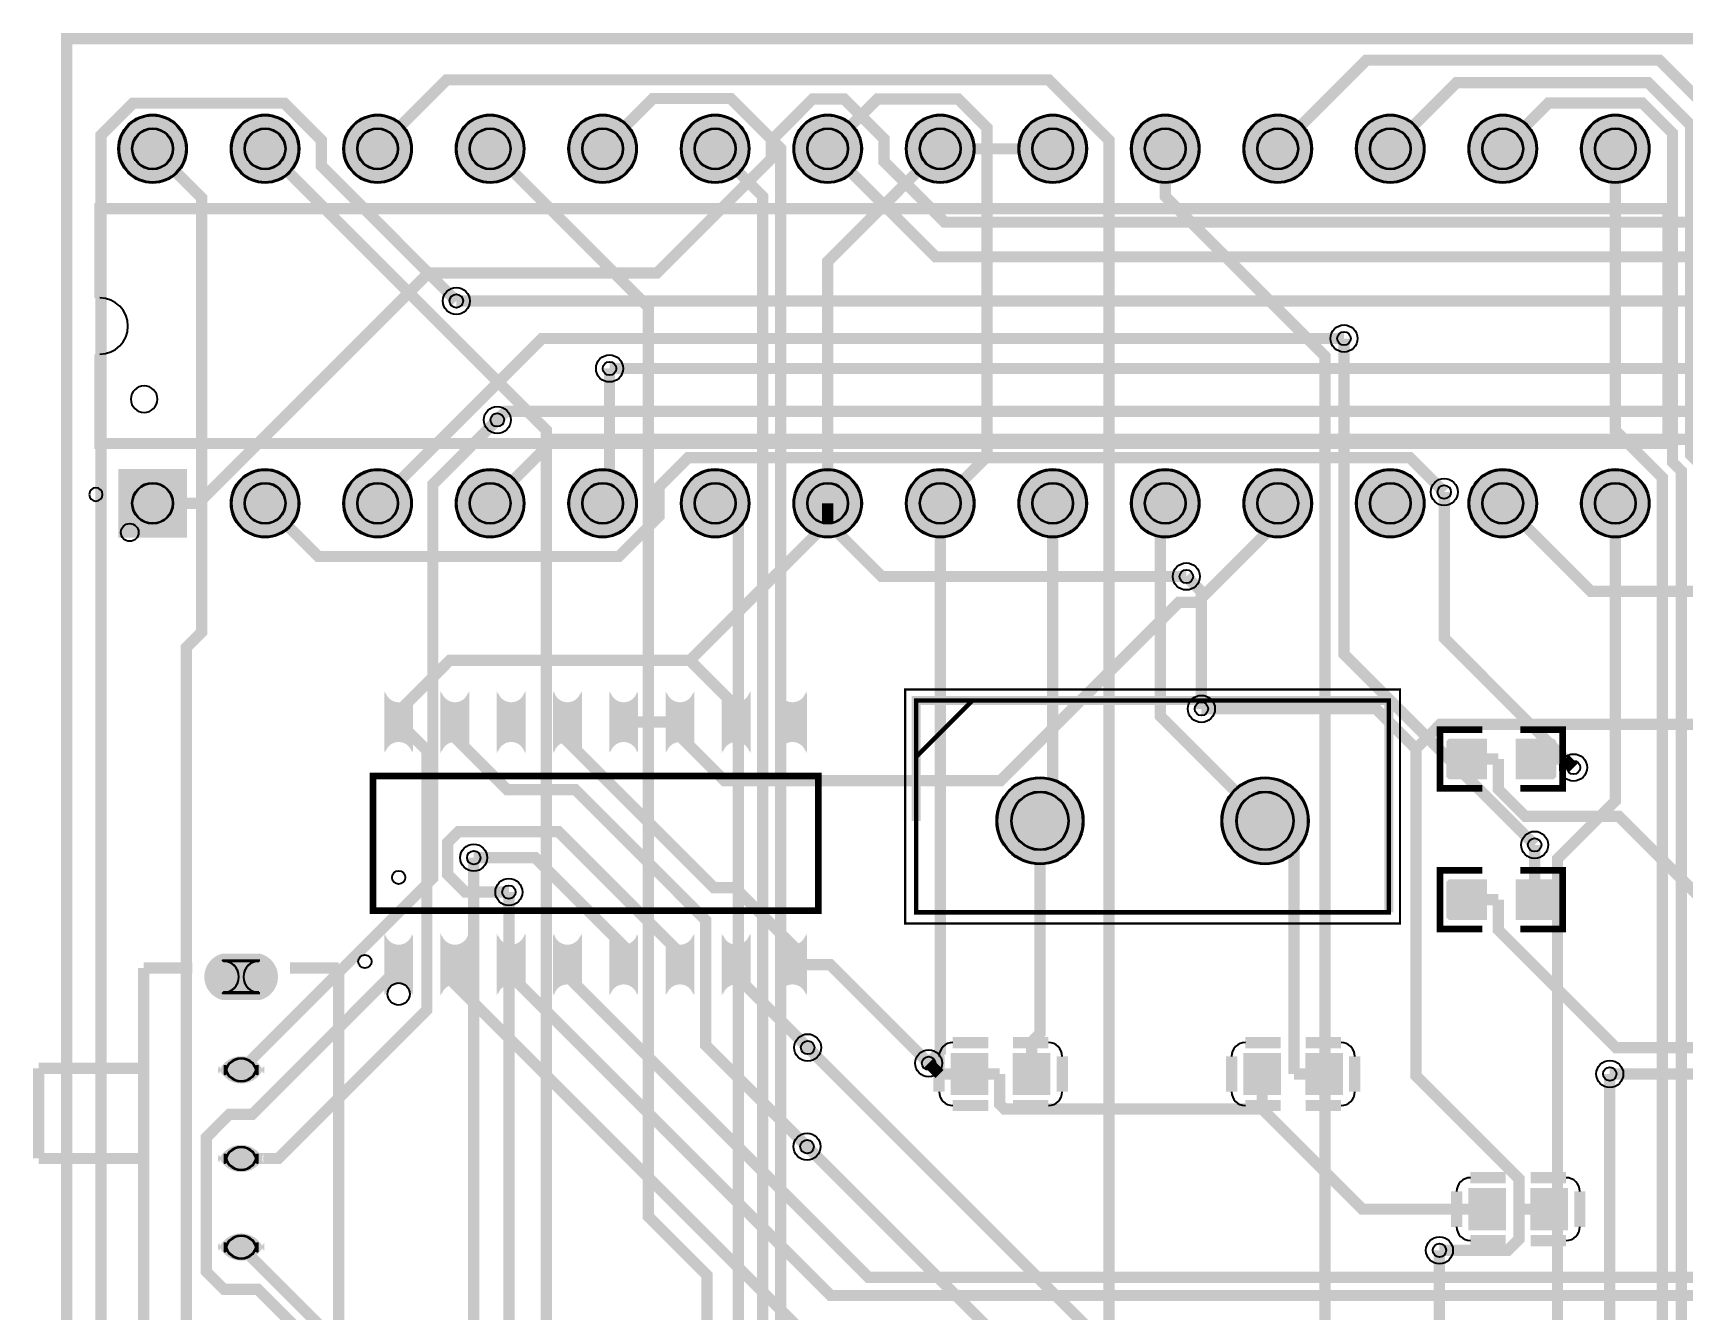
# Model space of a CAD drawing. Header units: millimetres. Extents: x 2 to 64.3, y 6.6 to 58.5.
# Drawn here: x 2.16 to 39.38, y 28.73 to 57.53 of the extents above; entities that cross this region are included whole.
import ezdxf

# ---------------------------------------------------------------- set-up
doc = ezdxf.new("R2010")
doc.units = ezdxf.units.MM
for name, color, linetype, true_color in [('BoardOutLine', 7, 'Continuous', 0xff00ff), ('BottomLayer', 7, 'Continuous', 0x0000ff), ('BottomSolderMaskLayer', 7, 'Continuous', 0xaa00ff), ('Document', 7, 'Continuous', 0xffffff), ('Hole', 7, 'Continuous', 0x222222), ('Multi-Layer', 7, 'Continuous', 0xc0c0c0), ('TopLayer', 7, 'Continuous', 0xff0000), ('TopPasteMaskLayer', 7, 'Continuous', 0x808080), ('TopSilkLayer', 7, 'Continuous', 0xffcc00), ('TopSolderMaskLayer', 7, 'Continuous', 0x800080)]:
    doc.layers.add(name, color=color, linetype=linetype, true_color=true_color)

msp = doc.modelspace()

# ---------------------------------------------------------------- hatches: boundary and pattern name
at = {"layer": 'BottomSolderMaskLayer'}
for points in [[(4.084, 54.917, 1), (5.634, 54.917, 1)], [(6.624, 54.917, 1), (8.174, 54.917, 1)], [(9.164, 54.917, 1), (10.714, 54.917, 1)], [(11.704, 54.917, 1), (13.254, 54.917, 1)], [(14.244, 54.917, 1), (15.794, 54.917, 1)], [(16.784, 54.917, 1), (18.334, 54.917, 1)], [(19.324, 54.917, 1), (20.874, 54.917, 1)], [(21.864, 54.917, 1), (23.414, 54.917, 1)], [(24.404, 54.917, 1), (25.954, 54.917, 1)], [(26.944, 54.917, 1), (28.494, 54.917, 1)], [(29.484, 54.917, 1), (31.034, 54.917, 1)], [(32.024, 54.917, 1), (33.574, 54.917, 1)], [(34.564, 54.917, 1), (36.114, 54.917, 1)], [(37.104, 54.917, 1), (38.654, 54.917, 1)], [(4.084, 47.692), (5.634, 47.692), (5.634, 46.141), (4.084, 46.141)], [(6.624, 46.917, 1), (8.174, 46.917, 1)], [(9.164, 46.917, 1), (10.714, 46.917, 1)], [(11.704, 46.917, 1), (13.254, 46.917, 1)], [(14.244, 46.917, 1), (15.794, 46.917, 1)], [(16.784, 46.917, 1), (18.334, 46.917, 1)], [(19.324, 46.917, 1), (20.874, 46.917, 1)], [(21.864, 46.917, 1), (23.414, 46.917, 1)], [(24.404, 46.917, 1), (25.954, 46.917, 1)], [(26.944, 46.917, 1), (28.494, 46.917, 1)], [(29.484, 46.917, 1), (31.034, 46.917, 1)], [(32.024, 46.917, 1), (33.574, 46.917, 1)], [(34.564, 46.917, 1), (36.114, 46.917, 1)], [(37.104, 46.917, 1), (38.654, 46.917, 1)], [(23.907, 39.751, 1), (25.877, 39.751, 1)], [(28.987, 39.751, 1), (30.957, 39.751, 1)], [(7.278, 36.756, -0.785398), (7.278, 35.705), (6.438, 35.705, -0.785398), (6.438, 36.756)], [(7.383, 34.234, -0.785398), (6.333, 34.234), (6.333, 34.026, -0.785398), (7.383, 34.026)], [(7.383, 32.235, -0.785398), (6.333, 32.235), (6.333, 32.027, -0.785398), (7.383, 32.027)], [(7.383, 30.236, -0.785398), (6.333, 30.236), (6.333, 30.028, -0.785398), (7.383, 30.028)]]:
    msp.add_hatch(color=256, dxfattribs=at).paths.add_polyline_path(points)
at = {"layer": 'Multi-Layer'}
for points in [[(4.109, 54.917, 1), (5.609, 54.917, 1)], [(6.649, 54.917, 1), (8.149, 54.917, 1)], [(9.189, 54.917, 1), (10.689, 54.917, 1)], [(11.729, 54.917, 1), (13.229, 54.917, 1)], [(14.269, 54.917, 1), (15.769, 54.917, 1)], [(16.809, 54.917, 1), (18.309, 54.917, 1)], [(19.349, 54.917, 1), (20.849, 54.917, 1)], [(21.889, 54.917, 1), (23.389, 54.917, 1)], [(24.429, 54.917, 1), (25.929, 54.917, 1)], [(26.969, 54.917, 1), (28.469, 54.917, 1)], [(29.509, 54.917, 1), (31.009, 54.917, 1)], [(32.049, 54.917, 1), (33.549, 54.917, 1)], [(34.589, 54.917, 1), (36.089, 54.917, 1)], [(37.129, 54.917, 1), (38.629, 54.917, 1)], [(4.109, 47.667), (5.609, 47.667), (5.609, 46.167), (4.109, 46.167)], [(6.649, 46.917, 1), (8.149, 46.917, 1)], [(9.189, 46.917, 1), (10.689, 46.917, 1)], [(11.729, 46.917, 1), (13.229, 46.917, 1)], [(14.269, 46.917, 1), (15.769, 46.917, 1)], [(16.809, 46.917, 1), (18.309, 46.917, 1)], [(19.349, 46.917, 1), (20.849, 46.917, 1)], [(21.889, 46.917, 1), (23.389, 46.917, 1)], [(24.429, 46.917, 1), (25.929, 46.917, 1)], [(26.969, 46.917, 1), (28.469, 46.917, 1)], [(29.509, 46.917, 1), (31.009, 46.917, 1)], [(32.049, 46.917, 1), (33.549, 46.917, 1)], [(34.589, 46.917, 1), (36.089, 46.917, 1)], [(37.129, 46.917, 1), (38.629, 46.917, 1)], [(23.932, 39.751, 1), (25.852, 39.751, 1)], [(29.012, 39.751, 1), (30.932, 39.751, 1)], [(7.258, 36.731, -0.785398), (7.258, 35.731), (6.458, 35.731, -0.785398), (6.458, 36.731)], [(7.358, 34.23, -0.785398), (6.358, 34.23), (6.358, 34.03, -0.785398), (7.358, 34.03)], [(7.358, 32.231, -0.785398), (6.358, 32.231), (6.358, 32.031, -0.785398), (7.358, 32.031)], [(7.358, 30.232, -0.785398), (6.358, 30.232), (6.358, 30.032, -0.785398), (7.358, 30.032)]]:
    msp.add_hatch(color=256, dxfattribs=at).paths.add_polyline_path(points)
at = {"layer": 'TopLayer'}
for points in [[(10.715, 42.663, -0.785398), (10.113, 42.663), (10.113, 41.294, -0.785398), (10.715, 41.294)], [(11.985, 42.663, -0.785398), (11.383, 42.663), (11.383, 41.294, -0.785398), (11.985, 41.294)], [(13.255, 42.663, -0.785398), (12.653, 42.663), (12.653, 41.294, -0.785398), (13.255, 41.294)], [(14.525, 42.663, -0.785398), (13.923, 42.663), (13.923, 41.294, -0.785398), (14.525, 41.294)], [(15.795, 42.663, -0.785398), (15.193, 42.663), (15.193, 41.294, -0.785398), (15.795, 41.294)], [(17.065, 42.663, -0.785398), (16.463, 42.663), (16.463, 41.294, -0.785398), (17.065, 41.294)], [(18.335, 42.663, -0.785398), (17.733, 42.663), (17.733, 41.294, -0.785398), (18.335, 41.294)], [(19.605, 42.663, -0.785398), (19.003, 42.663), (19.003, 41.294, -0.785398), (19.605, 41.294)], [(34.956, 40.716), (34.956, 41.58), (34.15, 41.58), (34.15, 40.716)], [(35.656, 40.716), (35.656, 41.58), (36.462, 41.58), (36.462, 40.716)], [(34.956, 37.541), (34.956, 38.405), (34.15, 38.405), (34.15, 37.541)], [(35.656, 37.541), (35.656, 38.405), (36.462, 38.405), (36.462, 37.541)], [(10.715, 37.192, -0.785398), (10.113, 37.192), (10.113, 35.823, -0.785398), (10.715, 35.823)], [(11.985, 37.192, -0.785398), (11.383, 37.192), (11.383, 35.823, -0.785398), (11.985, 35.823)], [(13.255, 37.192, -0.785398), (12.653, 37.192), (12.653, 35.823, -0.785398), (13.255, 35.823)], [(14.525, 37.192, -0.785398), (13.923, 37.192), (13.923, 35.823, -0.785398), (14.525, 35.823)], [(15.795, 37.192, -0.785398), (15.193, 37.192), (15.193, 35.823, -0.785398), (15.795, 35.823)], [(17.065, 37.192, -0.785398), (16.463, 37.192), (16.463, 35.823, -0.785398), (17.065, 35.823)], [(18.335, 37.192, -0.785398), (17.733, 37.192), (17.733, 35.823, -0.785398), (18.335, 35.823)], [(19.605, 37.192, -0.785398), (19.003, 37.192), (19.003, 35.823, -0.785398), (19.605, 35.823)], [(22.903, 34.486), (23.703, 34.486), (23.703, 33.586), (22.903, 33.586)], [(24.303, 34.486), (25.103, 34.486), (25.103, 33.586), (24.303, 33.586)], [(29.507, 34.486), (30.307, 34.486), (30.307, 33.586), (29.507, 33.586)], [(30.907, 34.486), (31.707, 34.486), (31.707, 33.586), (30.907, 33.586)], [(34.587, 31.438), (35.387, 31.438), (35.387, 30.538), (34.587, 30.538)], [(35.987, 31.438), (36.787, 31.438), (36.787, 30.538), (35.987, 30.538)]]:
    msp.add_hatch(color=256, dxfattribs=at).paths.add_polyline_path(points)
at = {"layer": 'TopPasteMaskLayer'}
for points in [[(10.715, 42.663, -0.785398), (10.113, 42.663), (10.113, 41.294, -0.785398), (10.715, 41.294)], [(11.985, 42.663, -0.785398), (11.383, 42.663), (11.383, 41.294, -0.785398), (11.985, 41.294)], [(13.255, 42.663, -0.785398), (12.653, 42.663), (12.653, 41.294, -0.785398), (13.255, 41.294)], [(14.525, 42.663, -0.785398), (13.923, 42.663), (13.923, 41.294, -0.785398), (14.525, 41.294)], [(15.795, 42.663, -0.785398), (15.193, 42.663), (15.193, 41.294, -0.785398), (15.795, 41.294)], [(17.065, 42.663, -0.785398), (16.463, 42.663), (16.463, 41.294, -0.785398), (17.065, 41.294)], [(18.335, 42.663, -0.785398), (17.733, 42.663), (17.733, 41.294, -0.785398), (18.335, 41.294)], [(19.605, 42.663, -0.785398), (19.003, 42.663), (19.003, 41.294, -0.785398), (19.605, 41.294)], [(34.111, 40.698), (34.911, 40.698), (34.961, 40.748), (34.961, 40.976), (34.591, 40.976), (34.591, 41.306), (34.961, 41.306), (34.961, 41.548), (34.911, 41.598), (34.111, 41.598), (34.061, 41.548), (34.061, 40.748)], [(36.501, 41.598), (35.701, 41.598), (35.651, 41.548), (35.651, 41.32), (36.021, 41.32), (36.021, 40.99), (35.651, 40.99), (35.651, 40.748), (35.701, 40.698), (36.501, 40.698), (36.551, 40.748), (36.551, 41.548)], [(34.111, 37.523), (34.911, 37.523), (34.961, 37.573), (34.961, 37.801), (34.591, 37.801), (34.591, 38.131), (34.961, 38.131), (34.961, 38.373), (34.911, 38.423), (34.111, 38.423), (34.061, 38.373), (34.061, 37.573)], [(36.501, 38.423), (35.701, 38.423), (35.651, 38.373), (35.651, 38.145), (36.021, 38.145), (36.021, 37.815), (35.651, 37.815), (35.651, 37.573), (35.701, 37.523), (36.501, 37.523), (36.551, 37.573), (36.551, 38.373)], [(10.715, 37.192, -0.785398), (10.113, 37.192), (10.113, 35.823, -0.785398), (10.715, 35.823)], [(11.985, 37.192, -0.785398), (11.383, 37.192), (11.383, 35.823, -0.785398), (11.985, 35.823)], [(13.255, 37.192, -0.785398), (12.653, 37.192), (12.653, 35.823, -0.785398), (13.255, 35.823)], [(14.525, 37.192, -0.785398), (13.923, 37.192), (13.923, 35.823, -0.785398), (14.525, 35.823)], [(15.795, 37.192, -0.785398), (15.193, 37.192), (15.193, 35.823, -0.785398), (15.795, 35.823)], [(17.065, 37.192, -0.785398), (16.463, 37.192), (16.463, 35.823, -0.785398), (17.065, 35.823)], [(18.335, 37.192, -0.785398), (17.733, 37.192), (17.733, 35.823, -0.785398), (18.335, 35.823)], [(19.605, 37.192, -0.785398), (19.003, 37.192), (19.003, 35.823, -0.785398), (19.605, 35.823)], [(22.903, 34.486), (23.703, 34.486), (23.703, 33.586), (22.903, 33.586)], [(24.303, 34.486), (25.103, 34.486), (25.103, 33.586), (24.303, 33.586)], [(29.507, 34.486), (30.307, 34.486), (30.307, 33.586), (29.507, 33.586)], [(30.907, 34.486), (31.707, 34.486), (31.707, 33.586), (30.907, 33.586)], [(34.587, 31.438), (35.387, 31.438), (35.387, 30.538), (34.587, 30.538)], [(35.987, 31.438), (36.787, 31.438), (36.787, 30.538), (35.987, 30.538)]]:
    msp.add_hatch(color=256, dxfattribs=at).paths.add_polyline_path(points)
at = {"layer": 'TopSolderMaskLayer'}
for points in [[(4.084, 54.917, 1), (5.634, 54.917, 1)], [(6.624, 54.917, 1), (8.174, 54.917, 1)], [(9.164, 54.917, 1), (10.714, 54.917, 1)], [(11.704, 54.917, 1), (13.254, 54.917, 1)], [(14.244, 54.917, 1), (15.794, 54.917, 1)], [(16.784, 54.917, 1), (18.334, 54.917, 1)], [(19.324, 54.917, 1), (20.874, 54.917, 1)], [(21.864, 54.917, 1), (23.414, 54.917, 1)], [(24.404, 54.917, 1), (25.954, 54.917, 1)], [(26.944, 54.917, 1), (28.494, 54.917, 1)], [(29.484, 54.917, 1), (31.034, 54.917, 1)], [(32.024, 54.917, 1), (33.574, 54.917, 1)], [(34.564, 54.917, 1), (36.114, 54.917, 1)], [(37.104, 54.917, 1), (38.654, 54.917, 1)], [(4.084, 47.692), (5.634, 47.692), (5.634, 46.141), (4.084, 46.141)], [(6.624, 46.917, 1), (8.174, 46.917, 1)], [(9.164, 46.917, 1), (10.714, 46.917, 1)], [(11.704, 46.917, 1), (13.254, 46.917, 1)], [(14.244, 46.917, 1), (15.794, 46.917, 1)], [(16.784, 46.917, 1), (18.334, 46.917, 1)], [(19.324, 46.917, 1), (20.874, 46.917, 1)], [(21.864, 46.917, 1), (23.414, 46.917, 1)], [(24.404, 46.917, 1), (25.954, 46.917, 1)], [(26.944, 46.917, 1), (28.494, 46.917, 1)], [(29.484, 46.917, 1), (31.034, 46.917, 1)], [(32.024, 46.917, 1), (33.574, 46.917, 1)], [(34.564, 46.917, 1), (36.114, 46.917, 1)], [(37.104, 46.917, 1), (38.654, 46.917, 1)], [(10.74, 42.681, -0.785398), (10.088, 42.681), (10.088, 41.276, -0.785398), (10.74, 41.276)], [(12.01, 42.681, -0.785398), (11.358, 42.681), (11.358, 41.276, -0.785398), (12.01, 41.276)], [(13.28, 42.681, -0.785398), (12.628, 42.681), (12.628, 41.276, -0.785398), (13.28, 41.276)], [(14.55, 42.681, -0.785398), (13.898, 42.681), (13.898, 41.276, -0.785398), (14.55, 41.276)], [(15.82, 42.681, -0.785398), (15.168, 42.681), (15.168, 41.276, -0.785398), (15.82, 41.276)], [(17.09, 42.681, -0.785398), (16.438, 42.681), (16.438, 41.276, -0.785398), (17.09, 41.276)], [(18.36, 42.681, -0.785398), (17.708, 42.681), (17.708, 41.276, -0.785398), (18.36, 41.276)], [(19.63, 42.681, -0.785398), (18.978, 42.681), (18.978, 41.276, -0.785398), (19.63, 41.276)], [(34.981, 40.691), (34.981, 41.605), (34.124, 41.605), (34.124, 40.691)], [(35.631, 40.691), (35.631, 41.605), (36.488, 41.605), (36.488, 40.691)], [(23.907, 39.751, 1), (25.877, 39.751, 1)], [(28.987, 39.751, 1), (30.957, 39.751, 1)], [(34.981, 37.516), (34.981, 38.43), (34.124, 38.43), (34.124, 37.516)], [(35.631, 37.516), (35.631, 38.43), (36.488, 38.43), (36.488, 37.516)], [(10.74, 37.21, -0.785398), (10.088, 37.21), (10.088, 35.805, -0.785398), (10.74, 35.805)], [(12.01, 37.21, -0.785398), (11.358, 37.21), (11.358, 35.805, -0.785398), (12.01, 35.805)], [(13.28, 37.21, -0.785398), (12.628, 37.21), (12.628, 35.805, -0.785398), (13.28, 35.805)], [(14.55, 37.21, -0.785398), (13.898, 37.21), (13.898, 35.805, -0.785398), (14.55, 35.805)], [(15.82, 37.21, -0.785398), (15.168, 37.21), (15.168, 35.805, -0.785398), (15.82, 35.805)], [(17.09, 37.21, -0.785398), (16.438, 37.21), (16.438, 35.805, -0.785398), (17.09, 35.805)], [(18.36, 37.21, -0.785398), (17.708, 37.21), (17.708, 35.805, -0.785398), (18.36, 35.805)], [(19.63, 37.21, -0.785398), (18.978, 37.21), (18.978, 35.805, -0.785398), (19.63, 35.805)], [(7.278, 36.756, -0.785398), (7.278, 35.705), (6.438, 35.705, -0.785398), (6.438, 36.756)], [(7.383, 34.234, -0.785398), (6.333, 34.234), (6.333, 34.026, -0.785398), (7.383, 34.026)], [(22.878, 34.511), (23.728, 34.511), (23.728, 33.561), (22.878, 33.561)], [(24.278, 34.511), (25.128, 34.511), (25.128, 33.561), (24.278, 33.561)], [(29.482, 34.511), (30.332, 34.511), (30.332, 33.561), (29.482, 33.561)], [(30.882, 34.511), (31.732, 34.511), (31.732, 33.561), (30.882, 33.561)], [(7.383, 32.235, -0.785398), (6.333, 32.235), (6.333, 32.027, -0.785398), (7.383, 32.027)], [(34.562, 31.463), (35.412, 31.463), (35.412, 30.513), (34.562, 30.513)], [(35.962, 31.463), (36.812, 31.463), (36.812, 30.513), (35.962, 30.513)], [(7.383, 30.236, -0.785398), (6.333, 30.236), (6.333, 30.028, -0.785398), (7.383, 30.028)]]:
    msp.add_hatch(color=256, dxfattribs=at).paths.add_polyline_path(points)

# ---------------------------------------------------------------- linework, layer by layer
at = {"layer": 'BoardOutLine', "const_width": 0.254}
msp.add_lwpolyline([(2.921, 57.404), (64.135, 57.404), (64.135, 6.731), (2.921, 6.731), (2.921, 57.404)], close=True, dxfattribs=at)
at = {"layer": 'BottomLayer', "const_width": 0.254}
for points in [[(54.61, 9.271), (54.61, 10.463), (51.647, 13.426), (51.647, 36.761), (47.614, 40.794), (47.375, 40.794), (39.984, 48.185), (39.984, 55.805), (38.872, 56.917), (32.26, 56.917), (30.259, 54.917)], [(35.306, 9.271), (26.449, 18.128), (26.449, 55.111), (25.086, 56.474), (11.496, 56.474), (9.939, 54.917)], [(32.799, 54.917), (34.291, 56.409), (38.622, 56.409), (39.576, 55.455), (39.576, 48.016), (39.78, 47.813), (39.78, 21.561), (52.07, 9.271)], [(16.129, 9.271), (3.696, 21.704), (3.696, 55.225), (4.418, 55.948), (7.83, 55.948), (8.669, 55.109), (8.669, 54.53), (11.716, 51.483)], [(15.019, 54.917), (16.155, 56.053), (17.907, 56.053), (19.038, 54.922), (19.038, 19.454), (25.659, 12.833), (26.664, 12.833), (30.226, 9.271)], [(20.099, 54.917), (21.224, 56.042), (23.046, 56.042), (23.693, 55.394), (23.693, 47.971), (22.639, 46.917)], [(35.339, 54.917), (36.374, 55.952), (38.487, 55.952), (39.169, 55.271), (39.169, 47.847), (39.372, 47.644), (39.372, 19.429), (49.53, 9.271)], [(40.386, 9.271), (38.298, 7.183), (19.199, 7.183), (17.399, 8.983), (17.399, 9.669), (5.621, 21.447), (5.621, 43.664), (5.965, 44.009), (5.965, 53.811), (4.859, 54.917)], [(37.846, 9.271), (36.25, 7.675), (23.807, 7.675), (22.359, 9.123), (22.359, 12.395), (13.748, 21.005), (13.748, 48.568), (7.399, 54.917)], [(32.766, 9.271), (31.696, 8.201), (26.682, 8.201), (22.767, 12.116), (22.767, 12.564), (17.372, 17.958), (17.372, 29.5), (16.05, 30.822), (16.05, 51.346), (12.479, 54.917)], [(17.559, 54.917), (18.63, 53.846), (18.63, 19.286), (27.578, 10.338), (27.686, 10.338)], [(22.639, 54.917), (20.099, 52.377), (20.099, 46.917)], [(27.719, 54.917), (27.719, 53.844), (31.323, 50.24), (31.323, 20.023), (43.145, 8.201), (56.08, 8.201), (57.15, 9.271)], [(37.879, 54.917), (37.879, 48.56), (38.938, 47.501), (38.938, 17.323), (46.99, 9.271)], [(31.755, 50.636), (31.755, 43.512), (36.059, 39.208)], [(15.019, 46.917), (15.174, 47.072), (15.174, 49.96)], [(6.858, 34.13), (11.186, 38.458), (11.186, 47.345), (12.64, 48.799)], [(36.936, 40.954), (34.017, 43.873), (34.017, 47.172)], [(17.559, 46.917), (18.08, 46.396), (18.08, 18.126), (19.269, 16.937)], [(22.639, 46.917), (22.639, 34.54), (22.379, 34.28)], [(25.179, 46.917), (25.179, 40.038), (24.892, 39.751)], [(27.719, 46.917), (27.61, 46.808), (27.61, 42.113), (29.972, 39.751)], [(44.45, 10.338), (36.573, 18.215), (36.573, 38.893), (37.879, 40.199), (37.879, 46.917)], [(28.196, 45.266), (28.536, 44.926), (28.536, 42.278)], [(12.109, 38.919), (12.109, 21.459), (15.635, 17.933), (15.635, 15.371), (14.995, 14.732)], [(18.393, 14.732), (18.393, 15.753), (12.902, 21.244), (12.902, 38.143)], [(25.902, 13.419), (25.902, 28.38), (19.648, 34.634)], [(37.719, 23.739), (37.754, 23.773), (37.754, 34.039)], [(24.745, 14.979), (24.745, 27.287), (19.633, 32.399)], [(33.909, 30.059), (33.909, 19.056), (33.514, 18.66)]]:
    msp.add_lwpolyline(points, dxfattribs=at)
at = {"layer": 'BottomSolderMaskLayer'}
for points in [[(24.892, 40.408), (24.892, 40.408)], [(29.972, 40.408), (29.972, 40.408)], [(24.892, 39.094), (24.892, 39.094)], [(29.972, 39.094), (29.972, 39.094)], [(7.278, 36.599), (6.438, 36.599)], [(7.278, 35.863), (6.438, 35.863)], [(6.49, 34.235), (6.49, 34.026)], [(7.226, 34.235), (7.226, 34.026)], [(6.49, 32.235), (6.49, 32.026)], [(7.226, 32.235), (7.226, 32.026)], [(6.49, 30.235), (6.49, 30.027)], [(7.226, 30.235), (7.226, 30.027)]]:
    msp.add_lwpolyline(points, close=True, dxfattribs=at)
for centre, radius in [((4.859, 54.917), 0.775), ((7.399, 54.917), 0.775), ((9.939, 54.917), 0.775), ((12.479, 54.917), 0.775), ((15.019, 54.917), 0.775), ((17.559, 54.917), 0.775), ((20.099, 54.917), 0.775), ((22.639, 54.917), 0.775), ((25.179, 54.917), 0.775), ((27.719, 54.917), 0.775), ((30.259, 54.917), 0.775), ((32.799, 54.917), 0.775), ((35.339, 54.917), 0.775), ((37.879, 54.917), 0.775), ((4.859, 54.917), 0.465), ((7.399, 54.917), 0.465), ((9.939, 54.917), 0.465), ((12.479, 54.917), 0.465), ((15.019, 54.917), 0.465), ((17.559, 54.917), 0.465), ((20.099, 54.917), 0.465), ((22.639, 54.917), 0.465), ((25.179, 54.917), 0.465), ((27.719, 54.917), 0.465), ((30.259, 54.917), 0.465), ((32.799, 54.917), 0.465), ((35.339, 54.917), 0.465), ((37.879, 54.917), 0.465), ((7.399, 46.917), 0.775), ((9.939, 46.917), 0.775), ((12.479, 46.917), 0.775), ((15.019, 46.917), 0.775), ((17.559, 46.917), 0.775), ((20.099, 46.917), 0.775), ((22.639, 46.917), 0.775), ((25.179, 46.917), 0.775), ((27.719, 46.917), 0.775), ((30.259, 46.917), 0.775), ((32.799, 46.917), 0.775), ((35.339, 46.917), 0.775), ((37.879, 46.917), 0.775), ((4.859, 46.917), 0.465), ((7.399, 46.917), 0.465), ((9.939, 46.917), 0.465), ((12.479, 46.917), 0.465), ((15.019, 46.917), 0.465), ((17.559, 46.917), 0.465), ((20.099, 46.917), 0.465), ((22.639, 46.917), 0.465), ((25.179, 46.917), 0.465), ((27.719, 46.917), 0.465), ((30.259, 46.917), 0.465), ((32.799, 46.917), 0.465), ((35.339, 46.917), 0.465), ((37.879, 46.917), 0.465), ((24.892, 39.751), 0.985), ((29.972, 39.751), 0.985)]:
    msp.add_circle(centre, radius, dxfattribs=at)
for centre, radius, start, end in [((24.892, 39.751), 0.657, 90, 270), ((24.892, 39.751), 0.657, 270, 90), ((29.972, 39.751), 0.657, 90, 270), ((29.972, 39.751), 0.657, 270, 90), ((6.438, 36.231), 0.368, 270, 450), ((7.278, 36.231), 0.368, 450, 270), ((6.858, 34.026), 0.368, 0, 180), ((6.858, 34.235), 0.368, 180, 0), ((6.858, 32.026), 0.368, 0, 180), ((6.858, 32.235), 0.368, 180, 0), ((6.858, 30.027), 0.368, 0, 180), ((6.858, 30.235), 0.368, 180, 0)]:
    msp.add_arc(centre, radius, start, end, dxfattribs=at)
at = {"layer": 'Document'}
for points, const_width in [([(21.847, 42.716), (33.017, 42.716), (33.017, 37.436), (21.847, 37.436), (21.847, 42.716)], 0.05), ([(22.097, 42.466), (32.767, 42.466), (32.767, 37.686), (22.097, 37.686), (22.097, 42.466)], 0.1)]:
    msp.add_lwpolyline(points, close=True, dxfattribs=dict(at, const_width=const_width))
for points, const_width in [([(22.097, 41.196), (23.367, 42.466)], 0.1), ([(2.286, 34.163), (2.286, 32.131)], 0.254), ([(2.286, 34.163), (4.572, 34.163)], 0.254), ([(2.286, 32.131), (4.572, 32.131)], 0.254)]:
    msp.add_lwpolyline(points, dxfattribs=dict(at, const_width=const_width))
for centre, radius in [((4.343, 46.26), 0.2), ((10.414, 35.843), 0.25)]:
    msp.add_circle(centre, radius, dxfattribs=at)
at = {"layer": 'Hole'}
for centre in [(11.716, 51.483), (31.755, 50.636), (15.174, 49.96), (12.64, 48.799), (34.017, 47.172), (28.196, 45.266), (28.536, 42.278), (36.936, 40.954), (36.059, 39.208), (12.109, 38.919), (12.902, 38.143), (19.648, 34.634), (22.379, 34.28), (37.754, 34.039), (19.633, 32.399), (33.909, 30.059)]:
    msp.add_circle(centre, 0.152, dxfattribs=at)
at = {"layer": 'Multi-Layer'}
for points in [[(24.892, 40.391), (24.892, 40.391)], [(29.972, 40.391), (29.972, 40.391)], [(24.892, 39.111), (24.892, 39.111)], [(29.972, 39.111), (29.972, 39.111)], [(7.258, 36.581), (6.458, 36.581)], [(7.258, 35.881), (6.458, 35.881)], [(6.508, 34.231), (6.508, 34.031)], [(7.208, 34.231), (7.208, 34.031)], [(6.508, 32.231), (6.508, 32.031)], [(7.208, 32.231), (7.208, 32.031)], [(6.508, 30.231), (6.508, 30.031)], [(7.208, 30.231), (7.208, 30.031)]]:
    msp.add_lwpolyline(points, close=True, dxfattribs=at)
for centre, radius in [((4.859, 54.917), 0.75), ((7.399, 54.917), 0.75), ((9.939, 54.917), 0.75), ((12.479, 54.917), 0.75), ((15.019, 54.917), 0.75), ((17.559, 54.917), 0.75), ((20.099, 54.917), 0.75), ((22.639, 54.917), 0.75), ((25.179, 54.917), 0.75), ((27.719, 54.917), 0.75), ((30.259, 54.917), 0.75), ((32.799, 54.917), 0.75), ((35.339, 54.917), 0.75), ((37.879, 54.917), 0.75), ((4.859, 54.917), 0.45), ((7.399, 54.917), 0.45), ((9.939, 54.917), 0.45), ((12.479, 54.917), 0.45), ((15.019, 54.917), 0.45), ((17.559, 54.917), 0.45), ((20.099, 54.917), 0.45), ((22.639, 54.917), 0.45), ((25.179, 54.917), 0.45), ((27.719, 54.917), 0.45), ((30.259, 54.917), 0.45), ((32.799, 54.917), 0.45), ((35.339, 54.917), 0.45), ((37.879, 54.917), 0.45), ((11.716, 51.483), 0.305), ((31.755, 50.636), 0.305), ((15.174, 49.96), 0.305), ((12.64, 48.799), 0.305), ((7.399, 46.917), 0.75), ((9.939, 46.917), 0.75), ((12.479, 46.917), 0.75), ((15.019, 46.917), 0.75), ((17.559, 46.917), 0.75), ((20.099, 46.917), 0.75), ((22.639, 46.917), 0.75), ((25.179, 46.917), 0.75), ((27.719, 46.917), 0.75), ((30.259, 46.917), 0.75), ((32.799, 46.917), 0.75), ((35.339, 46.917), 0.75), ((37.879, 46.917), 0.75), ((4.859, 46.917), 0.45), ((7.399, 46.917), 0.45), ((9.939, 46.917), 0.45), ((12.479, 46.917), 0.45), ((15.019, 46.917), 0.45), ((17.559, 46.917), 0.45), ((20.099, 46.917), 0.45), ((22.639, 46.917), 0.45), ((25.179, 46.917), 0.45), ((27.719, 46.917), 0.45), ((30.259, 46.917), 0.45), ((32.799, 46.917), 0.45), ((34.017, 47.172), 0.305), ((35.339, 46.917), 0.45), ((37.879, 46.917), 0.45), ((28.196, 45.266), 0.305), ((28.536, 42.278), 0.305), ((36.936, 40.954), 0.305), ((24.892, 39.751), 0.96), ((29.972, 39.751), 0.96), ((36.059, 39.208), 0.305), ((12.109, 38.919), 0.305), ((12.902, 38.143), 0.305), ((19.648, 34.634), 0.305), ((22.379, 34.28), 0.305), ((37.754, 34.039), 0.305), ((19.633, 32.399), 0.305), ((33.909, 30.059), 0.305)]:
    msp.add_circle(centre, radius, dxfattribs=at)
for centre, radius, start, end in [((24.892, 39.751), 0.64, 90, 270), ((24.892, 39.751), 0.64, 270, 90), ((29.972, 39.751), 0.64, 90, 270), ((29.972, 39.751), 0.64, 270, 90), ((6.458, 36.231), 0.35, 270, 450), ((7.258, 36.231), 0.35, 450, 270), ((6.858, 34.031), 0.35, 0, 180), ((6.858, 34.231), 0.35, 180, 0), ((6.858, 32.031), 0.35, 0, 180), ((6.858, 32.231), 0.35, 180, 0), ((6.858, 30.031), 0.35, 0, 180), ((6.858, 30.231), 0.35, 180, 0)]:
    msp.add_arc(centre, radius, start, end, dxfattribs=at)
at = {"layer": 'TopLayer', "const_width": 0.254}
for points in [[(59.009, 53.457), (57.978, 54.488), (50.749, 54.488), (49.522, 53.261), (22.742, 53.261), (21.369, 54.634), (21.369, 55.142), (20.469, 56.042), (19.761, 56.042), (18.829, 55.109), (18.829, 54.698), (16.245, 52.114), (11.086, 52.114), (5.889, 46.917)], [(43.654, 51.031), (42.205, 52.479), (22.536, 52.479), (20.099, 54.917)], [(25.179, 54.917), (22.639, 54.917)], [(41.962, 51.894), (41.551, 51.483), (11.716, 51.483)], [(9.939, 46.917), (9.939, 46.926), (13.65, 50.636), (31.755, 50.636)], [(15.174, 49.96), (40.569, 49.96)], [(47.002, 49.1), (46.096, 48.194), (41.657, 48.194), (40.861, 48.991), (12.832, 48.991), (12.64, 48.799)], [(12.479, 46.917), (13.922, 48.36), (40.656, 48.36)], [(7.399, 46.917), (8.599, 45.716), (15.384, 45.716), (16.289, 46.622), (16.289, 47.285), (16.952, 47.948), (33.242, 47.948), (34.017, 47.172)], [(56.506, 47.879), (56.506, 41.203), (44.75, 29.447), (21.021, 29.447), (14.224, 36.244), (14.224, 36.507)], [(4.859, 46.917), (5.889, 46.917)], [(16.764, 41.979), (16.764, 41.661), (17.768, 40.657), (23.999, 40.657), (28.023, 44.681), (28.438, 44.681), (30.259, 46.501), (30.259, 46.917)], [(20.099, 46.917), (20.099, 46.481)], [(35.339, 46.917), (37.324, 44.932), (45.339, 44.932)], [(20.099, 46.481), (16.99, 43.372)], [(20.099, 46.481), (21.314, 45.266), (28.196, 45.266)], [(16.99, 43.372), (11.565, 43.372), (10.414, 42.22), (10.414, 41.979)], [(16.99, 43.372), (18.034, 42.327), (18.034, 41.979)], [(10.414, 41.979), (11.049, 41.344), (11.049, 35.48), (7.7, 32.131), (6.858, 32.131)], [(11.684, 41.979), (11.684, 41.632), (12.86, 40.457), (14.4, 40.457), (17.346, 37.51), (17.346, 34.687), (19.633, 32.399)], [(14.224, 41.979), (14.224, 41.547), (17.53, 38.24), (18.005, 38.24), (19.304, 36.941), (19.304, 36.507)], [(16.764, 41.979), (15.494, 41.979)], [(28.536, 42.278), (32.478, 42.278), (33.378, 41.379)], [(40.63, 41.931), (33.93, 41.931), (33.378, 41.379)], [(33.378, 41.379), (33.378, 33.997), (35.707, 31.668), (35.707, 30.988)], [(34.553, 41.148), (35.236, 41.148)], [(41.123, 36.691), (37.958, 39.855), (35.845, 39.855), (35.236, 40.465), (35.236, 41.148)], [(36.059, 41.148), (36.742, 41.148)], [(36.936, 40.954), (36.742, 41.148)], [(24.892, 39.751), (24.892, 34.955), (24.703, 34.766)], [(29.972, 39.751), (30.627, 39.096), (30.627, 34.036)], [(16.764, 36.507), (16.764, 36.764), (14.023, 39.505), (11.765, 39.505), (11.523, 39.263), (11.523, 38.537), (11.917, 38.143), (12.902, 38.143)], [(36.059, 39.208), (36.059, 37.973)], [(12.109, 38.919), (13.497, 38.919), (15.494, 36.922), (15.494, 36.507)], [(34.553, 37.973), (35.236, 37.973)], [(43.713, 34.734), (43.612, 34.633), (37.893, 34.633), (35.236, 37.29), (35.236, 37.973)], [(10.414, 36.507), (10.414, 36.431), (7.113, 33.13), (6.595, 33.13), (6.075, 32.61), (6.075, 29.575), (6.473, 29.176), (7.237, 29.176), (10.628, 25.785), (20.807, 25.785)], [(11.684, 36.507), (11.684, 36.067), (19.637, 28.114), (40.392, 28.114)], [(12.954, 36.507), (12.954, 36.251), (20.168, 29.038), (46.489, 29.038)], [(18.034, 36.507), (18.034, 36.248), (19.648, 34.634)], [(22.379, 34.28), (20.152, 36.507), (19.304, 36.507)], [(24.703, 34.036), (24.703, 34.766)], [(45.009, 34.734), (44.314, 34.039), (37.754, 34.039)], [(22.623, 34.036), (22.379, 34.28), (22.379, 34.28)], [(23.303, 34.036), (22.623, 34.036)], [(23.303, 34.036), (23.983, 34.036)], [(29.907, 33.247), (24.092, 33.247), (23.983, 33.356), (23.983, 34.036)], [(29.907, 33.247), (29.907, 34.036)], [(31.307, 34.036), (30.627, 34.036)], [(34.987, 30.988), (32.166, 30.988), (29.907, 33.247)], [(35.707, 30.988), (35.707, 30.315), (35.451, 30.059), (33.909, 30.059)], [(36.387, 30.988), (35.707, 30.988)], [(6.858, 30.132), (10.066, 26.924), (24.455, 26.924)]]:
    msp.add_lwpolyline(points, dxfattribs=at)
at = {"layer": 'TopSilkLayer'}
for points, const_width in [([(3.669, 51.552), (3.669, 53.567), (39.069, 53.567), (39.069, 48.267), (3.669, 48.267), (3.669, 50.282)], 0.254), ([(32.767, 37.686), (32.767, 42.466), (22.097, 42.466), (22.097, 39.751)], 0.2), ([(34.88, 40.487), (33.921, 40.487), (33.921, 41.809), (34.88, 41.809)], 0.152), ([(35.732, 40.487), (36.691, 40.487), (36.691, 41.809), (35.732, 41.809)], 0.152), ([(34.88, 37.312), (33.921, 37.312), (33.921, 38.634), (34.88, 38.634)], 0.152), ([(35.732, 37.312), (36.691, 37.312), (36.691, 38.634), (35.732, 38.634)], 0.152), ([(4.658, 36.431), (4.658, 27.831)], 0.254), ([(5.755, 36.431), (4.658, 36.431)], 0.254), ([(9.058, 36.431), (7.961, 36.431)], 0.254), ([(9.058, 36.431), (9.058, 27.831)], 0.254), ([(23.723, 34.746), (22.923, 34.746)], 0.254), ([(24.283, 34.746), (25.083, 34.746)], 0.254), ([(30.327, 34.746), (29.527, 34.746)], 0.254), ([(30.887, 34.746), (31.687, 34.746)], 0.254), ([(22.613, 33.636), (22.613, 34.436)], 0.254), ([(25.393, 34.436), (25.393, 33.636)], 0.254), ([(29.217, 33.636), (29.217, 34.436)], 0.254), ([(31.997, 34.436), (31.997, 33.636)], 0.254), ([(23.723, 33.326), (22.923, 33.326)], 0.254), ([(24.283, 33.326), (25.083, 33.326)], 0.254), ([(30.327, 33.326), (29.527, 33.326)], 0.254), ([(30.887, 33.326), (31.687, 33.326)], 0.254), ([(35.407, 31.698), (34.607, 31.698)], 0.254), ([(35.967, 31.698), (36.767, 31.698)], 0.254), ([(34.297, 30.588), (34.297, 31.388)], 0.254), ([(37.077, 31.388), (37.077, 30.588)], 0.254), ([(35.407, 30.278), (34.607, 30.278)], 0.254), ([(35.967, 30.278), (36.767, 30.278)], 0.254)]:
    msp.add_lwpolyline(points, dxfattribs=dict(at, const_width=const_width))
at = {"layer": 'TopSilkLayer', "const_width": 0.152}
msp.add_lwpolyline([(9.833, 37.722), (9.833, 40.764), (19.885, 40.764), (19.885, 37.722), (9.833, 37.722)], close=True, dxfattribs=at)
at = {"layer": 'TopSilkLayer'}
for centre in [(10.414, 38.474), (9.652, 36.576)]:
    msp.add_circle(centre, 0.15, dxfattribs=at)
for centre, radius, start, end in [((3.668, 50.917), 0.635, 270, 90), ((4.669, 49.268), 0.3, 180.4851, 179.5149), ((3.579, 47.118), 0.15, 180.4851, 179.5149), ((22.923, 34.436), 0.31, 90, 180.0094), ((25.083, 34.436), 0.31, 359.9953, 90), ((29.527, 34.436), 0.31, 90, 180.0094), ((31.687, 34.436), 0.31, 359.9953, 90), ((22.923, 33.636), 0.31, 180, 270), ((25.083, 33.636), 0.31, 270, 0), ((29.527, 33.636), 0.31, 180, 270), ((31.687, 33.636), 0.31, 270, 0), ((34.607, 31.388), 0.31, 90, 180.0094), ((36.767, 31.388), 0.31, 359.9953, 90), ((34.607, 30.588), 0.31, 180, 270), ((36.767, 30.588), 0.31, 270, 0)]:
    msp.add_arc(centre, radius, start, end, dxfattribs=at)
at = {"layer": 'TopSolderMaskLayer'}
for points in [[(24.892, 40.408), (24.892, 40.408)], [(29.972, 40.408), (29.972, 40.408)], [(24.892, 39.094), (24.892, 39.094)], [(29.972, 39.094), (29.972, 39.094)], [(7.278, 36.599), (6.438, 36.599)], [(7.278, 35.863), (6.438, 35.863)], [(6.49, 34.235), (6.49, 34.026)], [(7.226, 34.235), (7.226, 34.026)], [(6.49, 32.235), (6.49, 32.026)], [(7.226, 32.235), (7.226, 32.026)], [(6.49, 30.235), (6.49, 30.027)], [(7.226, 30.235), (7.226, 30.027)]]:
    msp.add_lwpolyline(points, close=True, dxfattribs=at)
for centre, radius in [((4.859, 54.917), 0.775), ((7.399, 54.917), 0.775), ((9.939, 54.917), 0.775), ((12.479, 54.917), 0.775), ((15.019, 54.917), 0.775), ((17.559, 54.917), 0.775), ((20.099, 54.917), 0.775), ((22.639, 54.917), 0.775), ((25.179, 54.917), 0.775), ((27.719, 54.917), 0.775), ((30.259, 54.917), 0.775), ((32.799, 54.917), 0.775), ((35.339, 54.917), 0.775), ((37.879, 54.917), 0.775), ((4.859, 54.917), 0.465), ((7.399, 54.917), 0.465), ((9.939, 54.917), 0.465), ((12.479, 54.917), 0.465), ((15.019, 54.917), 0.465), ((17.559, 54.917), 0.465), ((20.099, 54.917), 0.465), ((22.639, 54.917), 0.465), ((25.179, 54.917), 0.465), ((27.719, 54.917), 0.465), ((30.259, 54.917), 0.465), ((32.799, 54.917), 0.465), ((35.339, 54.917), 0.465), ((37.879, 54.917), 0.465), ((7.399, 46.917), 0.775), ((9.939, 46.917), 0.775), ((12.479, 46.917), 0.775), ((15.019, 46.917), 0.775), ((17.559, 46.917), 0.775), ((20.099, 46.917), 0.775), ((22.639, 46.917), 0.775), ((25.179, 46.917), 0.775), ((27.719, 46.917), 0.775), ((30.259, 46.917), 0.775), ((32.799, 46.917), 0.775), ((35.339, 46.917), 0.775), ((37.879, 46.917), 0.775), ((4.859, 46.917), 0.465), ((7.399, 46.917), 0.465), ((9.939, 46.917), 0.465), ((12.479, 46.917), 0.465), ((15.019, 46.917), 0.465), ((17.559, 46.917), 0.465), ((20.099, 46.917), 0.465), ((22.639, 46.917), 0.465), ((25.179, 46.917), 0.465), ((27.719, 46.917), 0.465), ((30.259, 46.917), 0.465), ((32.799, 46.917), 0.465), ((35.339, 46.917), 0.465), ((37.879, 46.917), 0.465), ((24.892, 39.751), 0.985), ((29.972, 39.751), 0.985)]:
    msp.add_circle(centre, radius, dxfattribs=at)
for centre, radius, start, end in [((24.892, 39.751), 0.657, 90, 270), ((24.892, 39.751), 0.657, 270, 90), ((29.972, 39.751), 0.657, 90, 270), ((29.972, 39.751), 0.657, 270, 90), ((6.438, 36.231), 0.368, 270, 450), ((7.278, 36.231), 0.368, 450, 270), ((6.858, 34.026), 0.368, 0, 180), ((6.858, 34.235), 0.368, 180, 0), ((6.858, 32.026), 0.368, 0, 180), ((6.858, 32.235), 0.368, 180, 0), ((6.858, 30.027), 0.368, 0, 180), ((6.858, 30.235), 0.368, 180, 0)]:
    msp.add_arc(centre, radius, start, end, dxfattribs=at)

doc.saveas('drawing.dxf')
